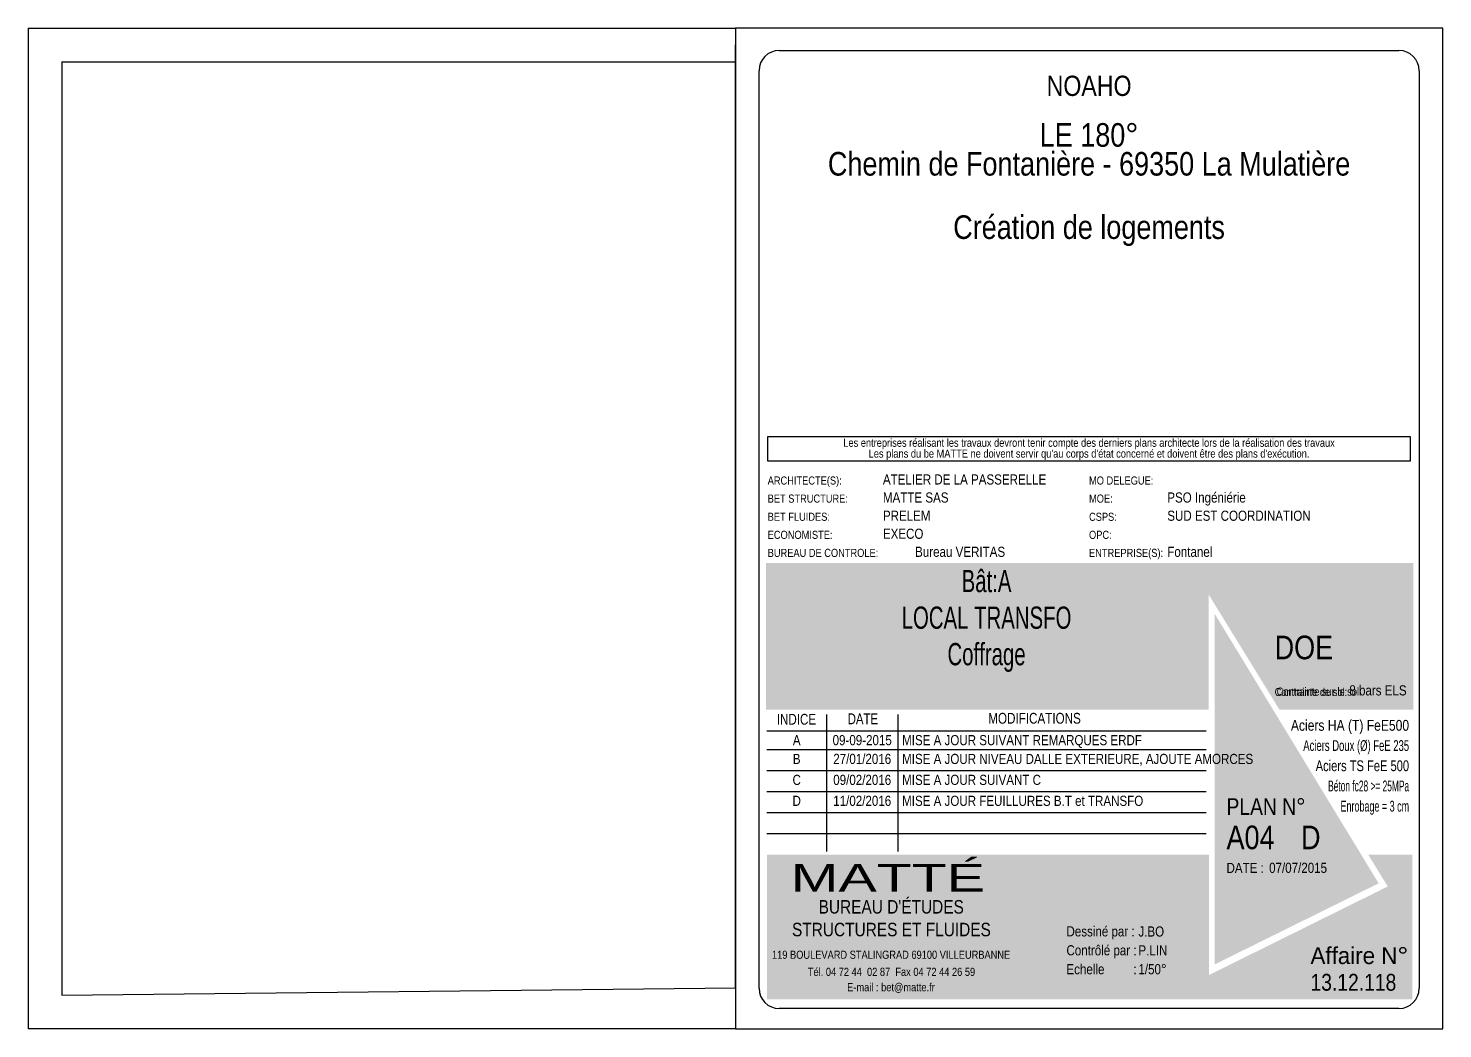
# Model space of a CAD drawing. Header units: centimetres. Extents: x 21705 to 42035, y -33238 to -31753.
# Drawn here: x 21705 to 23805, y -33238 to -31753 of the extents above; entities that cross this region are included whole.
import ezdxf
from ezdxf.enums import TextEntityAlignment as Align

# ---------------------------------------------------------------- set-up
doc = ezdxf.new("R2010")
doc.units = ezdxf.units.CM
doc.header["$LTSCALE"] = 25.4
for name, color, linetype in [('01-cartouche', 7, 'Continuous'), ('01-cartouche-cage A', 7, 'Continuous'), ('01_fenetres', 171, 'Continuous'), ('01_texte', 230, 'Continuous')]:
    doc.layers.add(name, color=color, linetype=linetype)
doc.styles.add('cartouche', font='ARIALN.TTF', dxfattribs={"width": 0.01})
doc.styles.add('stylemattecart', font='ARIALN.TTF')

# ---------------------------------------------------------------- blocks, each defined once
blk = doc.blocks.new('cartstruc')
at = {"layer": '01-cartouche-cage A', "linetype": 'Continuous'}
h = blk.add_hatch(color=9, dxfattribs=at)
h.dxf.hatch_style = 2
h.paths.add_polyline_path([(-43.6, 691.3), (-1004.8, 691.3), (-1004.8, 473.8), (-347.3, 473.8), (-347.3, 644.1), (-242.5, 473.8), (-43.6, 473.8)])
h.paths.add_polyline_path([(-951, 670.1), (-407.9, 670.1), (-407.9, 498.5), (-951, 498.5)], flags=24)
h.paths.add_polyline_path([(-223.9, 590.8), (-105, 590.8), (-105, 608.8), (-223.9, 608.8)], flags=24)
h.paths.add_polyline_path([(-224.7, 609.7), (-105.7, 609.7), (-105.7, 627.7), (-224.7, 627.7)], flags=24)
h.paths.add_polyline_path([(-226.3, 624.9), (-64.8, 624.9), (-64.8, 652.4), (-226.3, 652.4)], flags=24)
h.paths.add_polyline_path([(-226.3, 646.9), (-85, 646.9), (-85, 674.3), (-226.3, 674.3)], flags=24)
h = blk.add_hatch(color=1, dxfattribs=at)
h.dxf.hatch_style = 2
h.paths.add_polyline_path([(-338.4, 615.7), (-338.4, 95.5), (-95.1, 215.8)])
h.paths.add_polyline_path([(-318.9, 264.4), (-190.8, 265.4), (-191.1, 303.5), (-319.2, 302.5)], flags=24)
h.paths.add_polyline_path([(-326.5, 202.5), (-70.2, 203.9), (-70.5, 265.1), (-326.9, 263.8)], flags=9)
h = blk.add_hatch(color=8, dxfattribs=at)
h.dxf.hatch_style = 2
h.paths.add_polyline_path([(-45, 258.5), (-110.7, 258.5), (-81.6, 211.1), (-347.1, 79.6), (-347.1, 258.5), (-1003.4, 258.5), (-1003.4, 43.7), (-45, 43.7)])
h.paths.add_polyline_path([(-202.1, 89.1), (-60, 89.1), (-60, 127.9), (-202.1, 127.9)], flags=24)
h.paths.add_polyline_path([(-999.3, 201), (-637.8, 201), (-637.8, 47), (-999.3, 47)], flags=24)
h.paths.add_polyline_path([(-978.3, 193.3), (-435, 193.3), (-435, 254.8), (-978.3, 254.8)], flags=24)
h.paths.add_polyline_path([(-559.9, 135.5), (-504.8, 135.5), (-504.8, 166.4), (-559.9, 166.4)], flags=24)
h.paths.add_polyline_path([(-203.2, 50.3), (-56.6, 50.3), (-56.6, 88.6), (-203.2, 88.6)], flags=24)
h.paths.add_polyline_path([(-457.1, 55), (-402.4, 55), (-402.4, 85.9), (-457.1, 85.9)], flags=24)
h.paths.add_polyline_path([(-458.8, 92.7), (-404.1, 92.7), (-404.1, 123.6), (-458.8, 123.6)], flags=24)
h.paths.add_polyline_path([(-557.8, 55.3), (-498.9, 55.3), (-498.9, 86.2), (-557.8, 86.2)], flags=24)
h.paths.add_polyline_path([(-550.6, 93.7), (-498.3, 93.7), (-498.3, 124.6), (-550.6, 124.6)], flags=24)
h.paths.add_polyline_path([(-459.9, 172.5), (-408.3, 172.5), (-408.3, 203.4), (-459.9, 203.4)], flags=24)
h.paths.add_polyline_path([(-547.6, 175), (-500.7, 175), (-500.7, 205.9), (-547.6, 205.9)], flags=24)
h.paths.add_polyline_path([(-562.3, 213.8), (-499.3, 213.8), (-499.3, 244.7), (-562.3, 244.7)], flags=8)
h.paths.add_polyline_path([(-458.6, 213), (-411.3, 213), (-411.3, 243.9), (-458.6, 243.9)], flags=24)
h.paths.add_polyline_path([(-457.7, 133.4), (-405.4, 133.4), (-405.4, 164.4), (-457.7, 164.4)], flags=24)
for p, q in [((0, 1485), (-1050, 1485)), ((-1050, 1485), (-1050, 0)), ((0, 0), (0, 1485)), ((-1050, 0), (0, 0))]:
    blk.add_line(p, q, dxfattribs=at)
at = {"layer": '01-cartouche-cage A', "color": 7, "linetype": 'Continuous'}
for p, q in [((-985, 1452), (-65, 1452)), ((-1015, 60), (-1015, 1422)), ((-35, 1422), (-35, 292.1)), ((-35, 292.1), (-35, 60)), ((-65, 30), (-985, 30))]:
    blk.add_line(p, q, dxfattribs=at)
at = {"layer": '01-cartouche-cage A', "color": 7}
for p, q in [((-1002.2, 879.3), (-48.1, 879.3)), ((-1002.2, 842.3), (-1002.2, 879.3)), ((-48.1, 879.3), (-48.1, 842.3)), ((-48.1, 842.3), (-1002.2, 842.3))]:
    blk.add_line(p, q, dxfattribs=at)
at = {"layer": '01-cartouche-cage A', "color": 8}
for p, q in [((-914.7, 466.6), (-914.7, 263.2)), ((-809.1, 466.6), (-809.1, 263.2)), ((-1003.6, 442.3), (-351, 442.3)), ((-1003.6, 414.4), (-351, 414.4)), ((-1003.6, 383.3), (-351, 383.3)), ((-1003.6, 352.2), (-351, 352.2)), ((-1003.6, 321.1), (-351, 321.1)), ((-1003.6, 290), (-351, 290))]:
    blk.add_line(p, q, dxfattribs=at)
at = {"layer": '01-cartouche-cage A', "color": 7, "linetype": 'Continuous'}
for centre, start, end in [((-985, 1422), 90, 180), ((-65, 1422), 0, 90), ((-985, 60), 180, 270), ((-65, 60), 270, 0)]:
    blk.add_arc(centre, 30, start, end, dxfattribs=at)
at = {"layer": '01-cartouche-cage A', "color": 7, "style": 'stylemattecart'}
for s, p in [('Les entreprises réalisant les travaux devront tenir compte des derniers plans architecte lors de la réalisation des travaux', (-525.1, 869.8)), ("Les plans du be MATTE ne doivent servir qu'au corps d'état concerné et doivent être des plans d'exécution.", (-525.1, 853.7))]:
    blk.add_text(s, height=12, dxfattribs=at).set_placement(p, align=Align.MIDDLE_CENTER)
at = {"layer": '01-cartouche-cage A', "color": 8, "style": 'cartouche'}
for s, p in [('ARCHITECTE(S):', (-1002.2, 807.7)), ('MO DELEGUE:', (-525.1, 807.7)), ('BET STRUCTURE:', (-1002.2, 780.9)), ('MOE:', (-525.1, 780.9)), ('BET FLUIDES:', (-1002.2, 753.9)), ('CSPS:', (-525.1, 753.9)), ('ECONOMISTE:', (-1002.2, 727.1)), ('OPC:', (-525.1, 727.1)), ('BUREAU DE CONTROLE:', (-1002.2, 700.3)), ('ENTREPRISE(S):', (-525.1, 700.3))]:
    blk.add_text(s, height=12, dxfattribs=at).set_placement(p)
at = {"layer": '01-cartouche-cage A', "color": 7, "style": 'stylemattecart'}
for s, height, p in [('Contrainte de sol:', 12, (-249.5, 493.8)), ('Contrainte sur le sol:', 12, (-246.5, 494.4)), ('Dessiné par :', 15, (-558.6, 137)), ('119 BOULEVARD STALINGRAD 69100 VILLEURBANNE', 12, (-995.8, 103.8)), ('Contrôlé par :', 15, (-558.6, 108.9)), ('Tél. 04 72 44  02 87  Fax 04 72 44 26 59', 12, (-942.6, 78.4)), ('Echelle         :', 15, (-558.6, 80.8)), ('E-mail : bet@matte.fr', 12, (-884.2, 55.6))]:
    blk.add_text(s, height=height, dxfattribs=at).set_placement(p)
for s, height, width, p, p2 in [('INDICE', 16, 0.941138, (-988.7, 451.3), (-930.3, 451.3)), ('DATE', 16, 0.922192, (-883.4, 452), (-838.3, 452)), ('MODIFICATIONS', 16, 0.943218, (-674.7, 452.8), (-537.3, 452.8)), ('Aciers HA (T) FeE500', 16, 0.978863, (-225.4, 442.3), (-49.9, 442.3)), ('Aciers Doux (Ø) FeE 235', 16, 0.76709, (-207, 412.3), (-49.9, 412.3)), ('Aciers TS FeE 500', 16, 0.901377, (-188.6, 382.3), (-49.9, 382.3)), ('Béton fc28 >= 25MPa', 16, 0.678142, (-170.1, 352.3), (-49.9, 352.3)), ('Enrobage = 3 cm', 16, 0.726904, (-151.7, 322.3), (-49.9, 322.3)), ('Affaire N°', 25, 1.15762, (-196.3, 96), (-51.1, 96))]:
    blk.add_text(s, height=height, dxfattribs=dict(at, width=width)).set_placement(p, p2, align=Align.FIT)
at = {"layer": '01-cartouche-cage A', "color": 255, "style": 'stylemattecart'}
for s, height, p in [('PLAN N°', 25, (-321, 317.2)), ('DATE :', 15, (-321, 231.2)), ("BUREAU D'ÉTUDES", 20, (-926.6, 170.9)), ('STRUCTURES ET FLUIDES', 20, (-966.1, 137.2))]:
    blk.add_text(s, height=height, dxfattribs=at).set_placement(p)
at = {"layer": '01-cartouche-cage A', "color": 255, "style": 'stylemattecart', "width": 1.812358}
blk.add_text('MATTÉ', height=41, dxfattribs=at).set_placement((-968, 203.6), (-679.6, 203.6), align=Align.FIT)
at = {"layer": '01-cartouche-cage A', "color": 7, "style": 'stylemattecart'}
for tag, height, p in [('NOMCLIENT', 30, (-525, 1399.6)), ('ADRESSE1CLIENT', 25, (-525, 1326.7)), ('ADRESSE2CLIENT', 25, (-525, 1283.9)), ('NOMAFFAIRE1', 45, (-525.1, 1189.8)), ('NOMAFFAIRE2', 45, (-525.1, 1110.4)), ('NOMAFFAIRE3', 45, (-525.1, 1031.7)), ('ADRESSE1AFFAIRE', 20, (-525.1, 943.3)), ('ADRESSE2AFFAIRE', 20, (-525.1, 909.2)), ('INDICE-A', 15, (-959.1, 428.4)), ('DATE-A', 15, (-861.9, 428.4)), ('INDICE-B', 15, (-959.1, 400.5)), ('DATE-B', 15, (-861.9, 400.5)), ('INDICE-C', 15, (-959.1, 369.4)), ('DATE-C', 15, (-861.9, 369.4)), ('INDICE-D', 15, (-959.1, 338.3)), ('DATE-D', 15, (-861.9, 338.3)), ('INDICE-E', 15, (-959.1, 307.2)), ('DATE-E', 15, (-861.9, 307.2)), ('INDICE-F', 15, (-959.1, 276.1)), ('DATE-F', 15, (-861.9, 276.1))]:
    blk.add_attdef(tag, text='', height=height, dxfattribs=at).set_placement(p, align=Align.MIDDLE_CENTER)
for tag, height, p in [('NOMARCHI', 15, (-831.1, 803.3)), ('MODEL', 15, (-408.9, 803.3)), ('BETSTRUCTURE', 15, (-831.1, 776.5)), ('MOE', 15, (-408.9, 776.5)), ('BETFLUIDES', 15, (-831.1, 749.5)), ('CSPS', 15, (-408.9, 749.5)), ('ECONOMISTE', 15, (-831.1, 722.7)), ('OPC', 15, (-408.9, 722.7)), ('BDC', 15, (-831.1, 695.9)), ('NOMENTREPRISE', 15, (-408.9, 695.9)), ('NUMBAT', 27, (-249.5, 614.7)), ('PHASE', 35, (-249.5, 537.9)), ('CONT-SOL', 12, (-138.6, 490.2)), ('NOMDESS', 15, (-451.8, 132.3)), ('NOMING', 15, (-451.8, 104.3)), ('ECH', 15, (-451.8, 76.3)), ('NUMAFF', 25, (-196.3, 48.9))]:
    blk.add_attdef(tag, text='', height=height, dxfattribs=at).set_placement(p, align=Align.BOTTOM_LEFT)
at = {"layer": '01-cartouche-cage A', "color": 7, "style": 'stylemattecart', "width": 0.8}
for tag, p in [('TITRTEPLAN1', (-677.3, 664.6)), ('TITRTEPLAN2', (-677.3, 610.2)), ('TITRTEPLAN3', (-677.3, 556)), ('TITRTEPLAN4', (-677.3, 501.4))]:
    blk.add_attdef(tag, text='', height=33, dxfattribs=at).set_placement(p, align=Align.MIDDLE_CENTER)
at = {"layer": '01-cartouche-cage A', "color": 7, "style": 'stylemattecart'}
for tag, p in [('MODIF-A', (-802.6, 428.4)), ('MODIF-B', (-802.6, 400.5)), ('MODIF-C', (-802.6, 369.4)), ('MODIF-D', (-802.6, 338.3)), ('MODIF-E', (-802.6, 307.2)), ('MODIF-F', (-802.6, 276.1))]:
    blk.add_attdef(tag, text='', height=15, dxfattribs=at).set_placement(p, align=Align.MIDDLE_LEFT)
at = {"layer": '01-cartouche-cage A', "color": 255, "style": 'stylemattecart'}
for tag, height, p in [('N°P', 35, (-321, 256)), ('IP', 35, (-210.3, 256)), ('DATEPLAN', 15, (-257.7, 226.8))]:
    blk.add_attdef(tag, text='', height=height, dxfattribs=at).set_placement(p, align=Align.BOTTOM_LEFT)

msp = doc.modelspace()

# ---------------------------------------------------------------- linework, layer by layer
at = {"layer": '01_fenetres', "ltscale": 30}
for p, q in [((21754.59, -31802.82), (21754.59, -33187.82)), ((21754.59, -31802.82), (22754.59, -31802.82)), ((21754.59, -33187.82), (22754.59, -33177.36))]:
    msp.add_line(p, q, dxfattribs=at)
at = {"layer": '01_texte', "ltscale": 30}
for p, q in [((21704.59, -31752.82), (21704.59, -33237.82)), ((21704.59, -31752.82), (22754.59, -31752.82)), ((22754.59, -33237.82), (21704.59, -33237.82))]:
    msp.add_line(p, q, dxfattribs=at)
at = {"layer": '01_texte'}
for p, q in [((22754.59, -31817.36), (22754.59, -31777.36)), ((22754.59, -31857.36), (22754.59, -31817.36)), ((22754.59, -31897.36), (22754.59, -31857.36)), ((22754.59, -31937.36), (22754.59, -31897.36)), ((22754.59, -31977.36), (22754.59, -31937.36)), ((22754.59, -32017.36), (22754.59, -31977.36)), ((22754.59, -32057.36), (22754.59, -32017.36)), ((22754.59, -32097.36), (22754.59, -32057.36)), ((22754.59, -32137.36), (22754.59, -32097.36)), ((22754.59, -32177.36), (22754.59, -32137.36)), ((22754.59, -32217.36), (22754.59, -32177.36)), ((22754.59, -32257.36), (22754.59, -32217.36)), ((22754.59, -32297.36), (22754.59, -32257.36)), ((22754.59, -32337.36), (22754.59, -32297.36)), ((22754.59, -32377.36), (22754.59, -32337.36)), ((22754.59, -32417.36), (22754.59, -32377.36)), ((22754.59, -32457.36), (22754.59, -32417.36)), ((22754.59, -32497.36), (22754.59, -32457.36)), ((22754.59, -32537.36), (22754.59, -32497.36)), ((22754.59, -32577.36), (22754.59, -32537.36)), ((22754.59, -32617.36), (22754.59, -32577.36)), ((22754.59, -32657.36), (22754.59, -32617.36)), ((22754.59, -32697.36), (22754.59, -32657.36)), ((22754.59, -32737.36), (22754.59, -32697.36)), ((22754.59, -32777.36), (22754.59, -32737.36)), ((22754.59, -32817.36), (22754.59, -32777.36)), ((22754.59, -32857.36), (22754.59, -32817.36)), ((22754.59, -32897.36), (22754.59, -32857.36)), ((22754.59, -32937.36), (22754.59, -32897.36)), ((22754.59, -32977.36), (22754.59, -32937.36)), ((22754.59, -33177.36), (22754.59, -32977.36))]:
    msp.add_line(p, q, dxfattribs=at)

# ---------------------------------------------------------------- block references
at = {"layer": '01-cartouche'}
ref = msp.add_blockref('cartstruc', (23804.59, -33237.82), dxfattribs=at)
ref.add_attrib('NOMCLIENT', 'NOAHO', dxfattribs={"color": 7, "height": 30, "style": 'stylemattecart'}).set_placement((23279.58, -31838.21), align=Align.MIDDLE_CENTER)
ref.add_attrib('ADRESSE1CLIENT', 'LE 180°', dxfattribs={"layer": '01-cartouche-cage A', "color": 7, "height": 35, "style": 'stylemattecart'}).set_placement((23279.57, -31911.12), align=Align.MIDDLE_CENTER)
ref.add_attrib('ADRESSE2CLIENT', 'Chemin de Fontanière - 69350 La Mulatière', dxfattribs={"layer": '01-cartouche-cage A', "color": 7, "height": 35, "style": 'stylemattecart'}).set_placement((23279.56, -31953.96), align=Align.MIDDLE_CENTER)
ref.add_attrib('NOMAFFAIRE1', 'Création de logements', dxfattribs={"layer": '01-cartouche-cage A', "color": 7, "height": 35, "style": 'stylemattecart'}).set_placement((23279.54, -32047.98), align=Align.MIDDLE_CENTER)
ref.add_attrib('NOMARCHI', 'ATELIER DE LA PASSERELLE', dxfattribs={"layer": '01-cartouche-cage A', "color": 7, "height": 15, "style": 'stylemattecart'}).set_placement((22973.46, -32434.52), align=Align.BOTTOM_LEFT)
ref.add_attrib('BETSTRUCTURE', 'MATTE SAS', dxfattribs={"layer": '01-cartouche-cage A', "color": 7, "height": 15, "style": 'stylemattecart'}).set_placement((22973.46, -32461.29), align=Align.BOTTOM_LEFT)
ref.add_attrib('BETFLUIDES', 'PRELEM', dxfattribs={"layer": '01-cartouche-cage A', "color": 7, "height": 15, "style": 'stylemattecart'}).set_placement((22973.46, -32488.35), align=Align.BOTTOM_LEFT)
ref.add_attrib('ECONOMISTE', 'EXECO', dxfattribs={"layer": '01-cartouche-cage A', "color": 7, "height": 15, "style": 'stylemattecart'}).set_placement((22973.46, -32515.12), align=Align.BOTTOM_LEFT)
ref.add_attrib('BDC', '          Bureau VERITAS', dxfattribs={"layer": '01-cartouche-cage A', "color": 7, "height": 15, "style": 'stylemattecart'}).set_placement((22973.46, -32541.9), align=Align.BOTTOM_LEFT)
ref.add_attrib('MOE', 'PSO Ingéniérie', dxfattribs={"layer": '01-cartouche-cage A', "color": 7, "height": 15, "style": 'stylemattecart'}).set_placement((23395.66, -32461.29), align=Align.BOTTOM_LEFT)
ref.add_attrib('CSPS', 'SUD EST COORDINATION', dxfattribs={"layer": '01-cartouche-cage A', "color": 7, "height": 15, "style": 'stylemattecart'}).set_placement((23395.66, -32488.35), align=Align.BOTTOM_LEFT)
ref.add_attrib('NOMENTREPRISE', 'Fontanel ', dxfattribs={"layer": '01-cartouche-cage A', "color": 7, "height": 15, "style": 'stylemattecart'}).set_placement((23395.66, -32541.9), align=Align.BOTTOM_LEFT)
ref.add_attrib('TITRTEPLAN1', 'Bât:A', dxfattribs={"layer": '01-cartouche-cage A', "color": 7, "height": 33, "style": 'stylemattecart', "width": 0.8}).set_placement((23127.31, -32573.27), align=Align.MIDDLE_CENTER)
ref.add_attrib('TITRTEPLAN2', 'LOCAL TRANSFO', dxfattribs={"layer": '01-cartouche-cage A', "color": 7, "height": 33, "style": 'stylemattecart', "width": 0.8}).set_placement((23127.31, -32627.66), align=Align.MIDDLE_CENTER)
ref.add_attrib('TITRTEPLAN3', 'Coffrage', dxfattribs={"layer": '01-cartouche-cage A', "color": 7, "height": 33, "style": 'stylemattecart', "width": 0.8}).set_placement((23127.31, -32681.82), align=Align.MIDDLE_CENTER)
ref.add_attrib('PHASE', 'DOE', dxfattribs={"layer": '01-cartouche-cage A', "color": 7, "height": 35, "style": 'stylemattecart'}).set_placement((23555.06, -32699.89), align=Align.BOTTOM_LEFT)
ref.add_attrib('CONT-SOL', '8 bars ELS', dxfattribs={"layer": '01-cartouche-cage A', "color": 7, "height": 15, "style": 'stylemattecart'}).set_placement((23665.98, -32747.59), align=Align.BOTTOM_LEFT)
ref.add_attrib('INDICE-A', 'A', dxfattribs={"layer": '01-cartouche-cage A', "color": 7, "height": 15, "style": 'stylemattecart'}).set_placement((22845.47, -32809.46), align=Align.MIDDLE_CENTER)
ref.add_attrib('DATE-A', '09-09-2015', dxfattribs={"layer": '01-cartouche-cage A', "color": 7, "height": 15, "style": 'stylemattecart'}).set_placement((22942.72, -32809.46), align=Align.MIDDLE_CENTER)
ref.add_attrib('MODIF-A', 'MISE A JOUR SUIVANT REMARQUES ERDF', dxfattribs={"layer": '01-cartouche-cage A', "color": 7, "height": 15, "style": 'stylemattecart'}).set_placement((23001.97, -32809.46), align=Align.MIDDLE_LEFT)
ref.add_attrib('INDICE-B', 'B', dxfattribs={"layer": '01-cartouche-cage A', "color": 7, "height": 15, "style": 'stylemattecart'}).set_placement((22845.47, -32837.35), align=Align.MIDDLE_CENTER)
ref.add_attrib('DATE-B', '27/01/2016', dxfattribs={"layer": '01-cartouche-cage A', "color": 7, "height": 15, "style": 'stylemattecart'}).set_placement((22942.72, -32837.35), align=Align.MIDDLE_CENTER)
ref.add_attrib('MODIF-B', 'MISE A JOUR NIVEAU DALLE EXTERIEURE, AJOUTE AMORCES', dxfattribs={"layer": '01-cartouche-cage A', "color": 7, "height": 15, "style": 'stylemattecart'}).set_placement((23001.97, -32837.35), align=Align.MIDDLE_LEFT)
ref.add_attrib('INDICE-C', 'C', dxfattribs={"layer": '01-cartouche-cage A', "color": 7, "height": 15, "style": 'stylemattecart'}).set_placement((22845.47, -32868.45), align=Align.MIDDLE_CENTER)
ref.add_attrib('DATE-C', '09/02/2016', dxfattribs={"layer": '01-cartouche-cage A', "color": 7, "height": 15, "style": 'stylemattecart'}).set_placement((22942.72, -32868.45), align=Align.MIDDLE_CENTER)
ref.add_attrib('MODIF-C', 'MISE A JOUR SUIVANT C', dxfattribs={"layer": '01-cartouche-cage A', "color": 7, "height": 15, "style": 'stylemattecart'}).set_placement((23001.97, -32868.45), align=Align.MIDDLE_LEFT)
ref.add_attrib('INDICE-D', 'D', dxfattribs={"layer": '01-cartouche-cage A', "color": 7, "height": 15, "style": 'stylemattecart'}).set_placement((22845.47, -32899.56), align=Align.MIDDLE_CENTER)
ref.add_attrib('DATE-D', '11/02/2016', dxfattribs={"layer": '01-cartouche-cage A', "color": 7, "height": 15, "style": 'stylemattecart'}).set_placement((22942.72, -32899.56), align=Align.MIDDLE_CENTER)
ref.add_attrib('MODIF-D', 'MISE A JOUR FEUILLURES B.T et TRANSFO', dxfattribs={"layer": '01-cartouche-cage A', "color": 7, "height": 15, "style": 'stylemattecart'}).set_placement((23001.97, -32899.56), align=Align.MIDDLE_LEFT)
ref.add_attrib('N°P', 'A04', dxfattribs={"layer": '01-cartouche-cage A', "color": 255, "height": 35, "style": 'stylemattecart'}).set_placement((23483.63, -32981.87), align=Align.BOTTOM_LEFT)
ref.add_attrib('IP', 'D', dxfattribs={"layer": '01-cartouche-cage A', "color": 255, "height": 35, "style": 'stylemattecart'}).set_placement((23594.26, -32981.87), align=Align.BOTTOM_LEFT)
ref.add_attrib('DATEPLAN', '07/07/2015', dxfattribs={"layer": '01-cartouche-cage A', "color": 255, "height": 15, "style": 'stylemattecart'}).set_placement((23546.87, -33010.99), align=Align.BOTTOM_LEFT)
ref.add_attrib('NOMDESS', 'J.BO', dxfattribs={"layer": '01-cartouche-cage A', "color": 7, "height": 15, "style": 'stylemattecart'}).set_placement((23352.8, -33105.52), align=Align.BOTTOM_LEFT)
ref.add_attrib('NOMING', 'P.LIN', dxfattribs={"layer": '01-cartouche-cage A', "color": 7, "height": 15, "style": 'stylemattecart'}).set_placement((23352.8, -33133.56), align=Align.BOTTOM_LEFT)
ref.add_attrib('ECH', '1/50° ', dxfattribs={"layer": '01-cartouche-cage A', "color": 7, "height": 15, "style": 'stylemattecart'}).set_placement((23352.8, -33161.48), align=Align.BOTTOM_LEFT)
ref.add_attrib('NUMAFF', '13.12.118', dxfattribs={"layer": '01-cartouche-cage A', "color": 7, "height": 25, "style": 'stylemattecart'}).set_placement((23608.27, -33188.92), align=Align.BOTTOM_LEFT)

doc.saveas('drawing.dxf')
